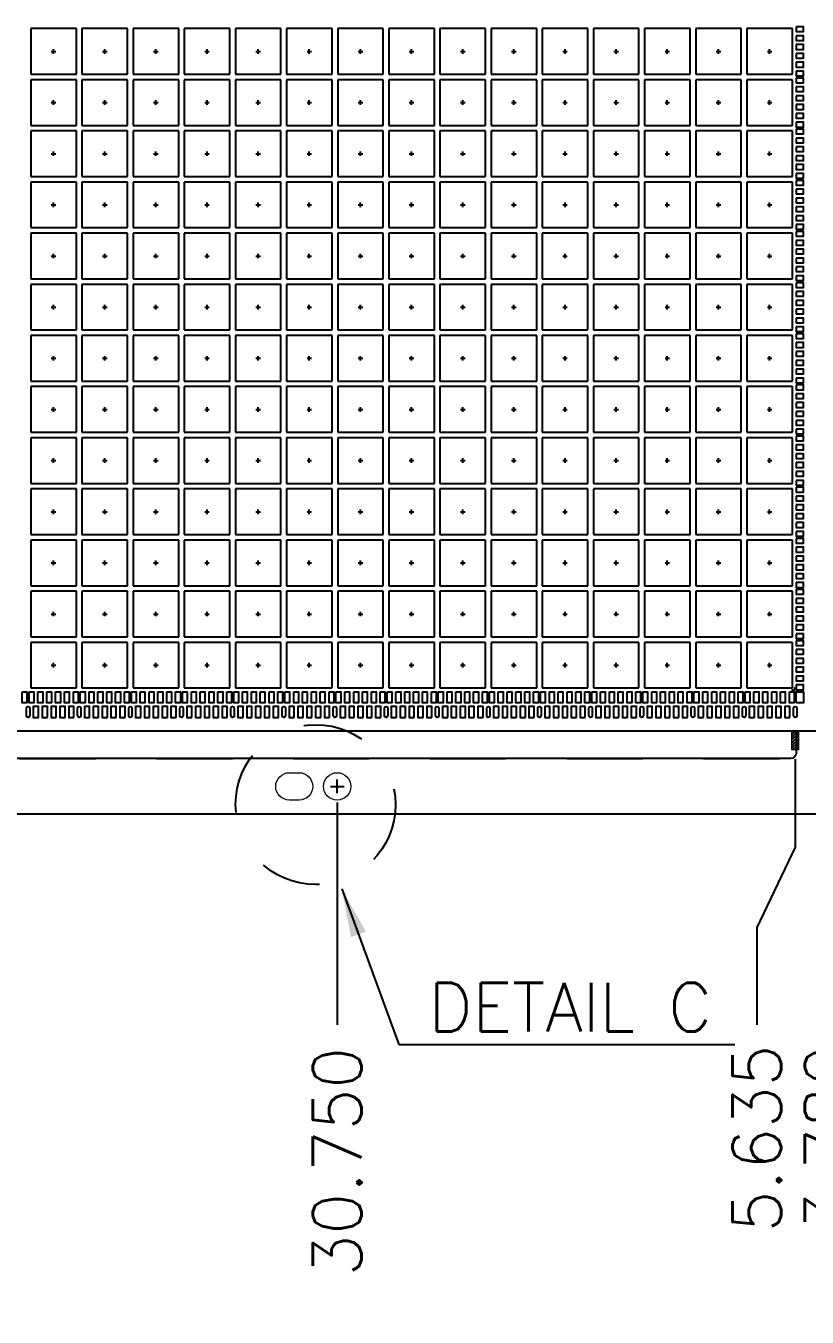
# Model space of a CAD drawing. Header units: millimetres. Extents: x 391.1 to 402, y 88.4 to 94.9.
# Drawn here: x 394.927 to 396.213, y 90.671 to 92.796 of the extents above; entities that cross this region are included whole.
import ezdxf
from ezdxf.enums import TextEntityAlignment as Align

# ---------------------------------------------------------------- set-up
doc = ezdxf.new("R2010")
doc.units = ezdxf.units.MM
doc.header["$LTSCALE"] = 0.5
doc.header["$PDMODE"] = 98
for name, pattern in [('CENTER', [50.8, 31.75, -6.35, 6.35, -6.35]), ('HIDDEN', [0.375, 0.25, -0.125]), ('PHANTOM2', [31.75, 15.875, -3.175, 3.175, -3.175, 3.175, -3.175])]:
    doc.linetypes.add(name, pattern=pattern)
for name, color, linetype in [('1D', 4, 'Continuous'), ('BTM', 7, 'HIDDEN'), ('CEN', 2, 'CENTER'), ('DIM', 3, 'Continuous'), ('MOLD', 6, 'Continuous'), ('PKG', 1, 'PHANTOM2')]:
    doc.layers.add(name, color=color, linetype=linetype)
doc.styles.add('SIMPLEX', font='simplex.shx', dxfattribs={"bigfont": 'AllInOneBig.shx'})
doc.dimstyles.new('SHEET1', dxfattribs={"dimtxt": 0.08, "dimasz": 0.08, "dimexe": 0.015, "dimexo": 0.015, "dimgap": 0.027, "dimtad": 1, "dimdec": 3, "dimlfac": 33.333333, "dimrnd": 0.0005, "dimzin": 1, "dimtxsty": 'SIMPLEX', "dimcen": 0.1905, "dimclrd": 256, "dimclre": 256, "dimclrt": 256, "dimazin": 3, "dimtp": 0.03, "dimtm": 0.05, "dimtfac": 0.8, "dimtdec": 3, "dimtmove": 0, "dimatfit": 3, "dimfxl": 0.05, "dimtzin": 4, "dimlwd": -1, "dimlwe": -1})

# ---------------------------------------------------------------- blocks, each defined once
blk = doc.blocks.new('*D120')
at = {"layer": 'Defpoints', "color": 0, "ltscale": 0.1, "transparency": 16777216}
for p in [(395.9015, 94.2567), (396.0677, 93.8056), (396.3623, 92.6694)]:
    blk.add_point(p, dxfattribs=at)
at = {"layer": 'DIM', "ltscale": 0.1, "transparency": 16777216}
for p, q in [((395.9015, 94.0967), (395.9015, 94.2567)), ((396.0677, 93.9656), (395.9015, 94.0967)), ((396.0677, 93.8206), (396.0677, 93.9656))]:
    blk.add_line(p, q, dxfattribs=at)
at = {"layer": 'DIM', "ltscale": 0.1, "transparency": 16777216, "insert": (395.9015, 94.5785), "char_height": 0.08, "attachment_point": 5, "rotation": 90, "style": 'SIMPLEX'}
blk.add_mtext('\\A1;9.818\\H0.05;%%P0.025', dxfattribs=at)
blk = doc.blocks.new('*D122')
at = {"layer": 'Defpoints', "color": 0, "ltscale": 0.1, "transparency": 16777216}
for p in [(394.4261, 94.4184), (394.4261, 92.6789), (396.3623, 92.6694)]:
    blk.add_point(p, dxfattribs=at)
at = {"layer": 'DIM', "ltscale": 0.1, "transparency": 16777216}
blk.add_line((394.4261, 92.6939), (394.4261, 94.4184), dxfattribs=at)
at = {"layer": 'DIM', "ltscale": 0.1, "transparency": 16777216, "insert": (394.4261, 94.6435), "char_height": 0.08, "attachment_point": 5, "rotation": 90, "style": 'SIMPLEX'}
blk.add_mtext('\\A1;64.540', dxfattribs=at)
blk = doc.blocks.new('*D137')
at = {"layer": 'Defpoints', "color": 0, "ltscale": 0.1, "transparency": 16777216}
for p in [(396.3623, 92.6694), (392.7023, 91.5331), (392.7023, 91.1521)]:
    blk.add_point(p, dxfattribs=at)
at = {"layer": 'DIM', "ltscale": 0.1, "transparency": 16777216}
blk.add_line((392.7023, 91.5181), (392.7023, 91.1521), dxfattribs=at)
at = {"layer": 'DIM', "ltscale": 0.1, "transparency": 16777216, "insert": (392.7023, 90.8965), "char_height": 0.08, "attachment_point": 5, "rotation": 90, "style": 'SIMPLEX'}
blk.add_mtext('\\A1;122.000', dxfattribs=at)
blk = doc.blocks.new('*D138')
at = {"layer": 'Defpoints', "color": 0, "ltscale": 0.1, "transparency": 16777216}
for p in [(396.3623, 92.6694), (392.6589, 91.6044), (392.6019, 91.1521)]:
    blk.add_point(p, dxfattribs=at)
at = {"layer": 'DIM', "ltscale": 0.1, "transparency": 16777216}
for p, q in [((392.6589, 91.5894), (392.6589, 91.4444)), ((392.6589, 91.4444), (392.6019, 91.3121)), ((392.6019, 91.3121), (392.6019, 91.1521))]:
    blk.add_line(p, q, dxfattribs=at)
at = {"layer": 'DIM', "ltscale": 0.1, "transparency": 16777216, "insert": (392.6019, 90.8965), "char_height": 0.08, "attachment_point": 5, "rotation": 90, "style": 'SIMPLEX'}
blk.add_mtext('\\A1;123.445', dxfattribs=at)
blk = doc.blocks.new('*D161')
at = {"layer": 'Defpoints', "color": 0, "ltscale": 0.1, "transparency": 16777216}
for p in [(396.3623, 92.6693), (394.4261, 91.6044), (394.4261, 91.152)]:
    blk.add_point(p, dxfattribs=at)
at = {"layer": 'DIM', "ltscale": 0.1, "transparency": 16777216}
blk.add_line((394.4261, 91.5894), (394.4261, 91.152), dxfattribs=at)
at = {"layer": 'DIM', "ltscale": 0.1, "transparency": 16777216, "insert": (394.4261, 90.9269), "char_height": 0.08, "attachment_point": 5, "rotation": 90, "style": 'SIMPLEX'}
blk.add_mtext('\\A1;64.540', dxfattribs=at)
blk = doc.blocks.new('*D163')
at = {"layer": 'Defpoints', "color": 0, "ltscale": 0.1, "transparency": 16777216}
for p in [(396.3623, 92.6694), (395.4398, 91.5331), (395.4398, 91.1521)]:
    blk.add_point(p, dxfattribs=at)
at = {"layer": 'DIM', "ltscale": 0.1, "transparency": 16777216}
blk.add_line((395.4398, 91.5181), (395.4398, 91.1521), dxfattribs=at)
at = {"layer": 'DIM', "ltscale": 0.1, "transparency": 16777216, "insert": (395.4398, 90.927), "char_height": 0.08, "attachment_point": 5, "rotation": 90, "style": 'SIMPLEX'}
blk.add_mtext('\\A1;30.750', dxfattribs=at)
blk = doc.blocks.new('*D165')
at = {"layer": 'Defpoints', "color": 0, "ltscale": 0.1, "transparency": 16777216}
for p in [(396.3623, 92.6694), (396.1932, 91.6044), (396.1302, 91.1521)]:
    blk.add_point(p, dxfattribs=at)
at = {"layer": 'DIM', "ltscale": 0.1, "transparency": 16777216}
for p, q in [((396.1932, 91.5894), (396.1932, 91.4444)), ((396.1932, 91.4444), (396.1302, 91.3121)), ((396.1302, 91.3121), (396.1302, 91.1521))]:
    blk.add_line(p, q, dxfattribs=at)
at = {"layer": 'DIM', "ltscale": 0.1, "transparency": 16777216, "insert": (396.1302, 90.9651), "char_height": 0.08, "attachment_point": 5, "rotation": 90, "style": 'SIMPLEX'}
blk.add_mtext('\\A1;5.635', dxfattribs=at)
blk = doc.blocks.new('*D166')
at = {"layer": 'Defpoints', "color": 0, "ltscale": 0.1, "transparency": 16777216}
for p in [(396.3623, 92.6694), (396.2489, 91.6964), (396.2489, 91.1521)]:
    blk.add_point(p, dxfattribs=at)
at = {"layer": 'DIM', "ltscale": 0.1, "transparency": 16777216}
blk.add_line((396.2489, 91.6814), (396.2489, 91.1521), dxfattribs=at)
at = {"layer": 'DIM', "ltscale": 0.1, "transparency": 16777216, "insert": (396.2489, 90.9651), "char_height": 0.08, "attachment_point": 5, "rotation": 90, "style": 'SIMPLEX'}
blk.add_mtext('\\A1;3.780', dxfattribs=at)
blk = doc.blocks.new('*D139')
at = {"layer": 'Defpoints', "color": 0, "ltscale": 0.1, "transparency": 16777216}
for p in [(393.5948, 91.5331), (399.1298, 91.5331), (399.1298, 90.4342)]:
    blk.add_point(p, dxfattribs=at)
at = {"layer": 'DIM', "ltscale": 0.1, "transparency": 16777216}
for p, q in [((393.5948, 91.5181), (393.5948, 90.4192)), ((399.1298, 91.5181), (399.1298, 90.4192)), ((393.6748, 90.4342), (395.4453, 90.4342)), ((399.0498, 90.4342), (397.2793, 90.4342))]:
    blk.add_line(p, q, dxfattribs=at)
for points in [[(393.6748, 90.4475), (393.6748, 90.4208), (393.5948, 90.4342)], [(399.0498, 90.4475), (399.0498, 90.4208), (399.1298, 90.4342)]]:
    blk.add_solid(points, dxfattribs=at)
at = {"layer": 'DIM', "ltscale": 0.1, "transparency": 16777216, "insert": (396.3623, 90.4342), "char_height": 0.08, "attachment_point": 5, "style": 'SIMPLEX'}
blk.add_mtext('\\A1;(61.500{\\H0.05;%%p0.025}X3=)184.500\\H0.05;%%p0.050', dxfattribs=at)
blk = doc.blocks.new('*U101')
at = {"layer": 'CEN', "ltscale": 0.005}
for p, q in [((-0.00375, 0), (0.00375, 0)), ((0, -0.00375), (0, 0.00375))]:
    blk.add_line(p, q, dxfattribs=at)
at = {"layer": 'PKG', "ltscale": 0.05}
blk.add_lwpolyline([(-0.0375, -0.0375), (0.0375, -0.0375), (0.0375, 0.0375), (-0.0375, 0.0375)], close=True, dxfattribs=at)
blk = doc.blocks.new('*U102')
at = {"color": 0, "linetype": 'ByBlock', "lineweight": -2, "transparency": 16777216}
for p in [(2.27205, 1.0098), (2.3562, 1.0098), (2.44035, 1.0098), (2.5245, 1.0098), (2.60865, 1.0098), (2.6928, 1.0098), (2.77695, 1.0098), (2.8611, 1.0098), (2.94525, 1.0098), (3.0294, 1.0098), (3.11355, 1.0098), (3.1977, 1.0098), (3.28185, 1.0098), (3.366, 1.0098), (3.45015, 1.0098), (2.27205, 0.92565), (2.3562, 0.92565), (2.44035, 0.92565), (2.5245, 0.92565), (2.60865, 0.92565), (2.6928, 0.92565), (2.77695, 0.92565), (2.8611, 0.92565), (2.94525, 0.92565), (3.0294, 0.92565), (3.11355, 0.92565), (3.1977, 0.92565), (3.28185, 0.92565), (3.366, 0.92565), (3.45015, 0.92565), (2.27205, 0.8415), (2.3562, 0.8415), (2.44035, 0.8415), (2.5245, 0.8415), (2.60865, 0.8415), (2.6928, 0.8415), (2.77695, 0.8415), (2.8611, 0.8415), (2.94525, 0.8415), (3.0294, 0.8415), (3.11355, 0.8415), (3.1977, 0.8415), (3.28185, 0.8415), (3.366, 0.8415), (3.45015, 0.8415), (2.27205, 0.75735), (2.3562, 0.75735), (2.44035, 0.75735), (2.5245, 0.75735), (2.60865, 0.75735), (2.6928, 0.75735), (2.77695, 0.75735), (2.8611, 0.75735), (2.94525, 0.75735), (3.0294, 0.75735), (3.11355, 0.75735), (3.1977, 0.75735), (3.28185, 0.75735), (3.366, 0.75735), (3.45015, 0.75735), (2.27205, 0.6732), (2.3562, 0.6732), (2.44035, 0.6732), (2.5245, 0.6732), (2.60865, 0.6732), (2.6928, 0.6732), (2.77695, 0.6732), (2.8611, 0.6732), (2.94525, 0.6732), (3.0294, 0.6732), (3.11355, 0.6732), (3.1977, 0.6732), (3.28185, 0.6732), (3.366, 0.6732), (3.45015, 0.6732), (2.27205, 0.58905), (2.3562, 0.58905), (2.44035, 0.58905), (2.5245, 0.58905), (2.60865, 0.58905), (2.6928, 0.58905), (2.77695, 0.58905), (2.8611, 0.58905), (2.94525, 0.58905), (3.0294, 0.58905), (3.11355, 0.58905), (3.1977, 0.58905), (3.28185, 0.58905), (3.366, 0.58905), (3.45015, 0.58905), (2.27205, 0.5049), (2.3562, 0.5049), (2.44035, 0.5049), (2.5245, 0.5049), (2.60865, 0.5049), (2.6928, 0.5049), (2.77695, 0.5049), (2.8611, 0.5049), (2.94525, 0.5049), (3.0294, 0.5049), (3.11355, 0.5049), (3.1977, 0.5049), (3.28185, 0.5049), (3.366, 0.5049), (3.45015, 0.5049), (2.27205, 0.42075), (2.3562, 0.42075), (2.44035, 0.42075), (2.5245, 0.42075), (2.60865, 0.42075), (2.6928, 0.42075), (2.77695, 0.42075), (2.8611, 0.42075), (2.94525, 0.42075), (3.0294, 0.42075), (3.11355, 0.42075), (3.1977, 0.42075), (3.28185, 0.42075), (3.366, 0.42075), (3.45015, 0.42075), (2.27205, 0.3366), (2.3562, 0.3366), (2.44035, 0.3366), (2.5245, 0.3366), (2.60865, 0.3366), (2.6928, 0.3366), (2.77695, 0.3366), (2.8611, 0.3366), (2.94525, 0.3366), (3.0294, 0.3366), (3.11355, 0.3366), (3.1977, 0.3366), (3.28185, 0.3366), (3.366, 0.3366), (3.45015, 0.3366), (2.27205, 0.25245), (2.3562, 0.25245), (2.44035, 0.25245), (2.5245, 0.25245), (2.60865, 0.25245), (2.6928, 0.25245), (2.77695, 0.25245), (2.8611, 0.25245), (2.94525, 0.25245), (3.0294, 0.25245), (3.11355, 0.25245), (3.1977, 0.25245), (3.28185, 0.25245), (3.366, 0.25245), (3.45015, 0.25245), (2.27205, 0.1683), (2.3562, 0.1683), (2.44035, 0.1683), (2.5245, 0.1683), (2.60865, 0.1683), (2.6928, 0.1683), (2.77695, 0.1683), (2.8611, 0.1683), (2.94525, 0.1683), (3.0294, 0.1683), (3.11355, 0.1683), (3.1977, 0.1683), (3.28185, 0.1683), (3.366, 0.1683), (3.45015, 0.1683), (2.27205, 0.08415), (2.3562, 0.08415), (2.44035, 0.08415), (2.5245, 0.08415), (2.60865, 0.08415), (2.6928, 0.08415), (2.77695, 0.08415), (2.8611, 0.08415), (2.94525, 0.08415), (3.0294, 0.08415), (3.11355, 0.08415), (3.1977, 0.08415), (3.28185, 0.08415), (3.366, 0.08415), (3.45015, 0.08415), (2.27205, 0), (2.3562, 0), (2.44035, 0), (2.5245, 0), (2.60865, 0), (2.6928, 0), (2.77695, 0), (2.8611, 0), (2.94525, 0), (3.0294, 0), (3.11355, 0), (3.1977, 0), (3.28185, 0), (3.366, 0), (3.45015, 0)]:
    blk.add_blockref('*U101', p, dxfattribs=at)

msp = doc.modelspace()

# ---------------------------------------------------------------- hatches: boundary and pattern name
at = {"ltscale": 0.1}
h = msp.add_hatch(dxfattribs=at)
h.set_pattern_fill('ANSI31', color=256, scale=0.001, style=0)
h.set_pattern_definition([(45, (399.809401, 92.6693945), (-0.002245064, 0.002245064), [])])
h.paths.add_polyline_path([(396.198451, 91.620145), (396.187951, 91.620145), (396.187951, 91.61878, 0.00912032), (396.198451, 91.612999)])
h.paths.add_polyline_path([(396.198451, 91.634395), (396.187951, 91.634395), (396.187951, 91.627377), (396.198451, 91.627377)])
h.paths.add_polyline_path([(396.198451, 91.627377), (396.187951, 91.627377), (396.187951, 91.620145), (396.198451, 91.620145)])
h.paths.add_polyline_path([(396.187951, 91.61878), (396.187951, 91.604395), (396.198451, 91.604395), (396.198451, 91.612999, -0.00912032)])

# ---------------------------------------------------------------- linework, layer by layer
at = {"color": 1, "ltscale": 0.1}
for p, q in [((395.428501, 91.544395), (395.451001, 91.544395)), ((395.439751, 91.533145), (395.439751, 91.555645))]:
    msp.add_line(p, q, dxfattribs=at)
at = {"ltscale": 0.3}
msp.add_line((392.525251, 91.499395), (400.199251, 91.499395), dxfattribs=at)
at = {"color": 2, "linetype": 'HIDDEN', "lineweight": 0}
msp.add_lwpolyline([(392.507251, 93.749395), (400.217251, 93.749395), (400.217251, 91.589395), (392.507251, 91.589395)], close=True, dxfattribs=at)
at = {"ltscale": 0.015}
for points in [[(396.195001, 92.79382), (396.195001, 92.78602), (396.207001, 92.78602), (396.207001, 92.79382)], [(396.195001, 92.77927), (396.195001, 92.77147), (396.207001, 92.77147), (396.207001, 92.77927)], [(396.195001, 92.76472), (396.195001, 92.75692), (396.207001, 92.75692), (396.207001, 92.76472)], [(396.195001, 92.75017), (396.195001, 92.74237), (396.207001, 92.74237), (396.207001, 92.75017)], [(396.195001, 92.73562), (396.195001, 92.72782), (396.207001, 92.72782), (396.207001, 92.73562)], [(396.195001, 92.72107), (396.195001, 92.71327), (396.207001, 92.71327), (396.207001, 92.72107)], [(396.195001, 92.70967), (396.195001, 92.70187), (396.207001, 92.70187), (396.207001, 92.70967)], [(396.195001, 92.69512), (396.195001, 92.68732), (396.207001, 92.68732), (396.207001, 92.69512)], [(396.195001, 92.68057), (396.195001, 92.67277), (396.207001, 92.67277), (396.207001, 92.68057)], [(396.195001, 92.66602), (396.195001, 92.65822), (396.207001, 92.65822), (396.207001, 92.66602)], [(396.195001, 92.65147), (396.195001, 92.64367), (396.207001, 92.64367), (396.207001, 92.65147)], [(396.195001, 92.63692), (396.195001, 92.62912), (396.207001, 92.62912), (396.207001, 92.63692)], [(396.195001, 92.62552), (396.195001, 92.61772), (396.207001, 92.61772), (396.207001, 92.62552)], [(396.195001, 92.61097), (396.195001, 92.60317), (396.207001, 92.60317), (396.207001, 92.61097)], [(396.195001, 92.59642), (396.195001, 92.58862), (396.207001, 92.58862), (396.207001, 92.59642)], [(396.195001, 92.58187), (396.195001, 92.57407), (396.207001, 92.57407), (396.207001, 92.58187)], [(396.195001, 92.56732), (396.195001, 92.55952), (396.207001, 92.55952), (396.207001, 92.56732)], [(396.195001, 92.55277), (396.195001, 92.54497), (396.207001, 92.54497), (396.207001, 92.55277)], [(396.195001, 92.54137), (396.195001, 92.53357), (396.207001, 92.53357), (396.207001, 92.54137)], [(396.195001, 92.52682), (396.195001, 92.51902), (396.207001, 92.51902), (396.207001, 92.52682)], [(396.195001, 92.51227), (396.195001, 92.50447), (396.207001, 92.50447), (396.207001, 92.51227)], [(396.195001, 92.49772), (396.195001, 92.48992), (396.207001, 92.48992), (396.207001, 92.49772)], [(396.195001, 92.48317), (396.195001, 92.47537), (396.207001, 92.47537), (396.207001, 92.48317)], [(396.195001, 92.46862), (396.195001, 92.46082), (396.207001, 92.46082), (396.207001, 92.46862)], [(396.195001, 92.45722), (396.195001, 92.44942), (396.207001, 92.44942), (396.207001, 92.45722)], [(396.195001, 92.44267), (396.195001, 92.43487), (396.207001, 92.43487), (396.207001, 92.44267)], [(396.195001, 92.42812), (396.195001, 92.42032), (396.207001, 92.42032), (396.207001, 92.42812)], [(396.195001, 92.41357), (396.195001, 92.40577), (396.207001, 92.40577), (396.207001, 92.41357)], [(396.195001, 92.39902), (396.195001, 92.39122), (396.207001, 92.39122), (396.207001, 92.39902)], [(396.195001, 92.38447), (396.195001, 92.37667), (396.207001, 92.37667), (396.207001, 92.38447)], [(396.195001, 92.37307), (396.195001, 92.36527), (396.207001, 92.36527), (396.207001, 92.37307)], [(396.195001, 92.35852), (396.195001, 92.35072), (396.207001, 92.35072), (396.207001, 92.35852)], [(396.195001, 92.34397), (396.195001, 92.33617), (396.207001, 92.33617), (396.207001, 92.34397)], [(396.195001, 92.32942), (396.195001, 92.32162), (396.207001, 92.32162), (396.207001, 92.32942)], [(396.195001, 92.31487), (396.195001, 92.30707), (396.207001, 92.30707), (396.207001, 92.31487)], [(396.195001, 92.30032), (396.195001, 92.29252), (396.207001, 92.29252), (396.207001, 92.30032)], [(396.195001, 92.28892), (396.195001, 92.28112), (396.207001, 92.28112), (396.207001, 92.28892)], [(396.195001, 92.27437), (396.195001, 92.26657), (396.207001, 92.26657), (396.207001, 92.27437)], [(396.195001, 92.25982), (396.195001, 92.25202), (396.207001, 92.25202), (396.207001, 92.25982)], [(396.195001, 92.24527), (396.195001, 92.23747), (396.207001, 92.23747), (396.207001, 92.24527)], [(396.195001, 92.23072), (396.195001, 92.22292), (396.207001, 92.22292), (396.207001, 92.23072)], [(396.195001, 92.21617), (396.195001, 92.20837), (396.207001, 92.20837), (396.207001, 92.21617)], [(396.195001, 92.20477), (396.195001, 92.19697), (396.207001, 92.19697), (396.207001, 92.20477)], [(396.195001, 92.19022), (396.195001, 92.18242), (396.207001, 92.18242), (396.207001, 92.19022)], [(396.195001, 92.17567), (396.195001, 92.16787), (396.207001, 92.16787), (396.207001, 92.17567)], [(396.195001, 92.16112), (396.195001, 92.15332), (396.207001, 92.15332), (396.207001, 92.16112)], [(396.195001, 92.14657), (396.195001, 92.13877), (396.207001, 92.13877), (396.207001, 92.14657)], [(396.195001, 92.13202), (396.195001, 92.12422), (396.207001, 92.12422), (396.207001, 92.13202)], [(396.195001, 92.12062), (396.195001, 92.11282), (396.207001, 92.11282), (396.207001, 92.12062)], [(396.195001, 92.10607), (396.195001, 92.09827), (396.207001, 92.09827), (396.207001, 92.10607)], [(396.195001, 92.09152), (396.195001, 92.08372), (396.207001, 92.08372), (396.207001, 92.09152)], [(396.195001, 92.07697), (396.195001, 92.06917), (396.207001, 92.06917), (396.207001, 92.07697)], [(396.195001, 92.06242), (396.195001, 92.05462), (396.207001, 92.05462), (396.207001, 92.06242)], [(396.195001, 92.04787), (396.195001, 92.04007), (396.207001, 92.04007), (396.207001, 92.04787)], [(396.195001, 92.03647), (396.195001, 92.02867), (396.207001, 92.02867), (396.207001, 92.03647)], [(396.195001, 92.02192), (396.195001, 92.01412), (396.207001, 92.01412), (396.207001, 92.02192)], [(396.195001, 92.00737), (396.195001, 91.99957), (396.207001, 91.99957), (396.207001, 92.00737)], [(396.195001, 91.99282), (396.195001, 91.98502), (396.207001, 91.98502), (396.207001, 91.99282)], [(396.195001, 91.97827), (396.195001, 91.97047), (396.207001, 91.97047), (396.207001, 91.97827)], [(396.195001, 91.96372), (396.195001, 91.95592), (396.207001, 91.95592), (396.207001, 91.96372)], [(396.195001, 91.95232), (396.195001, 91.94452), (396.207001, 91.94452), (396.207001, 91.95232)], [(396.195001, 91.93777), (396.195001, 91.92997), (396.207001, 91.92997), (396.207001, 91.93777)], [(396.195001, 91.92322), (396.195001, 91.91542), (396.207001, 91.91542), (396.207001, 91.92322)], [(396.195001, 91.90867), (396.195001, 91.90087), (396.207001, 91.90087), (396.207001, 91.90867)], [(396.195001, 91.89412), (396.195001, 91.88632), (396.207001, 91.88632), (396.207001, 91.89412)], [(396.195001, 91.87957), (396.195001, 91.87177), (396.207001, 91.87177), (396.207001, 91.87957)], [(396.195001, 91.86817), (396.195001, 91.86037), (396.207001, 91.86037), (396.207001, 91.86817)], [(396.195001, 91.85362), (396.195001, 91.84582), (396.207001, 91.84582), (396.207001, 91.85362)], [(396.195001, 91.83907), (396.195001, 91.83127), (396.207001, 91.83127), (396.207001, 91.83907)], [(396.195001, 91.82452), (396.195001, 91.81672), (396.207001, 91.81672), (396.207001, 91.82452)], [(396.195001, 91.80997), (396.195001, 91.80217), (396.207001, 91.80217), (396.207001, 91.80997)], [(396.195001, 91.79542), (396.195001, 91.78762), (396.207001, 91.78762), (396.207001, 91.79542)], [(396.195001, 91.78402), (396.195001, 91.77622), (396.207001, 91.77622), (396.207001, 91.78402)], [(396.195001, 91.76947), (396.195001, 91.76167), (396.207001, 91.76167), (396.207001, 91.76947)], [(396.195001, 91.75492), (396.195001, 91.74712), (396.207001, 91.74712), (396.207001, 91.75492)], [(396.195001, 91.74037), (396.195001, 91.73257), (396.207001, 91.73257), (396.207001, 91.74037)], [(396.195001, 91.72582), (396.195001, 91.71802), (396.207001, 91.71802), (396.207001, 91.72582)], [(396.195001, 91.71127), (396.195001, 91.70347), (396.207001, 91.70347), (396.207001, 91.71127)]]:
    msp.add_lwpolyline(points, close=True, dxfattribs=at)
at = {"ltscale": 0.1}
for points in [[(394.921351, 91.69987), (394.929151, 91.69987), (394.929151, 91.68187), (394.921351, 91.68187)], [(394.932751, 91.69987), (394.940551, 91.69987), (394.940551, 91.68187), (394.932751, 91.68187)], [(394.947301, 91.69987), (394.955101, 91.69987), (394.955101, 91.68187), (394.947301, 91.68187)], [(394.961851, 91.69987), (394.969651, 91.69987), (394.969651, 91.68187), (394.961851, 91.68187)], [(394.976401, 91.69987), (394.984201, 91.69987), (394.984201, 91.68187), (394.976401, 91.68187)], [(394.990951, 91.69987), (394.998751, 91.69987), (394.998751, 91.68187), (394.990951, 91.68187)], [(395.005501, 91.69987), (395.013301, 91.69987), (395.013301, 91.68187), (395.005501, 91.68187)], [(395.016901, 91.69987), (395.024701, 91.69987), (395.024701, 91.68187), (395.016901, 91.68187)], [(395.031451, 91.69987), (395.039251, 91.69987), (395.039251, 91.68187), (395.031451, 91.68187)], [(395.046001, 91.69987), (395.053801, 91.69987), (395.053801, 91.68187), (395.046001, 91.68187)], [(395.060551, 91.69987), (395.068351, 91.69987), (395.068351, 91.68187), (395.060551, 91.68187)], [(395.075101, 91.69987), (395.082901, 91.69987), (395.082901, 91.68187), (395.075101, 91.68187)], [(395.089651, 91.69987), (395.097451, 91.69987), (395.097451, 91.68187), (395.089651, 91.68187)], [(395.101051, 91.69987), (395.108851, 91.69987), (395.108851, 91.68187), (395.101051, 91.68187)], [(395.115601, 91.69987), (395.123401, 91.69987), (395.123401, 91.68187), (395.115601, 91.68187)], [(395.130151, 91.69987), (395.137951, 91.69987), (395.137951, 91.68187), (395.130151, 91.68187)], [(395.144701, 91.69987), (395.152501, 91.69987), (395.152501, 91.68187), (395.144701, 91.68187)], [(395.159251, 91.69987), (395.167051, 91.69987), (395.167051, 91.68187), (395.159251, 91.68187)], [(395.173801, 91.69987), (395.181601, 91.69987), (395.181601, 91.68187), (395.173801, 91.68187)], [(395.185201, 91.69987), (395.193001, 91.69987), (395.193001, 91.68187), (395.185201, 91.68187)], [(395.199751, 91.69987), (395.207551, 91.69987), (395.207551, 91.68187), (395.199751, 91.68187)], [(395.214301, 91.69987), (395.222101, 91.69987), (395.222101, 91.68187), (395.214301, 91.68187)], [(395.228851, 91.69987), (395.236651, 91.69987), (395.236651, 91.68187), (395.228851, 91.68187)], [(395.243401, 91.69987), (395.251201, 91.69987), (395.251201, 91.68187), (395.243401, 91.68187)], [(395.257951, 91.69987), (395.265751, 91.69987), (395.265751, 91.68187), (395.257951, 91.68187)], [(395.269351, 91.69987), (395.277151, 91.69987), (395.277151, 91.68187), (395.269351, 91.68187)], [(395.283901, 91.69987), (395.291701, 91.69987), (395.291701, 91.68187), (395.283901, 91.68187)], [(395.298451, 91.69987), (395.306251, 91.69987), (395.306251, 91.68187), (395.298451, 91.68187)], [(395.313001, 91.69987), (395.320801, 91.69987), (395.320801, 91.68187), (395.313001, 91.68187)], [(395.327551, 91.69987), (395.335351, 91.69987), (395.335351, 91.68187), (395.327551, 91.68187)], [(395.342101, 91.69987), (395.349901, 91.69987), (395.349901, 91.68187), (395.342101, 91.68187)], [(395.353501, 91.69987), (395.361301, 91.69987), (395.361301, 91.68187), (395.353501, 91.68187)], [(395.368051, 91.69987), (395.375851, 91.69987), (395.375851, 91.68187), (395.368051, 91.68187)], [(395.382601, 91.69987), (395.390401, 91.69987), (395.390401, 91.68187), (395.382601, 91.68187)], [(395.397151, 91.69987), (395.404951, 91.69987), (395.404951, 91.68187), (395.397151, 91.68187)], [(395.411701, 91.69987), (395.419501, 91.69987), (395.419501, 91.68187), (395.411701, 91.68187)], [(395.426251, 91.69987), (395.434051, 91.69987), (395.434051, 91.68187), (395.426251, 91.68187)], [(395.437651, 91.69987), (395.445451, 91.69987), (395.445451, 91.68187), (395.437651, 91.68187)], [(395.452201, 91.69987), (395.460001, 91.69987), (395.460001, 91.68187), (395.452201, 91.68187)], [(395.466751, 91.69987), (395.474551, 91.69987), (395.474551, 91.68187), (395.466751, 91.68187)], [(395.481301, 91.69987), (395.489101, 91.69987), (395.489101, 91.68187), (395.481301, 91.68187)], [(395.495851, 91.69987), (395.503651, 91.69987), (395.503651, 91.68187), (395.495851, 91.68187)], [(395.510401, 91.69987), (395.518201, 91.69987), (395.518201, 91.68187), (395.510401, 91.68187)], [(395.521801, 91.69987), (395.529601, 91.69987), (395.529601, 91.68187), (395.521801, 91.68187)], [(395.536351, 91.69987), (395.544151, 91.69987), (395.544151, 91.68187), (395.536351, 91.68187)], [(395.550901, 91.69987), (395.558701, 91.69987), (395.558701, 91.68187), (395.550901, 91.68187)], [(395.565451, 91.69987), (395.573251, 91.69987), (395.573251, 91.68187), (395.565451, 91.68187)], [(395.580001, 91.69987), (395.587801, 91.69987), (395.587801, 91.68187), (395.580001, 91.68187)], [(395.594551, 91.69987), (395.602351, 91.69987), (395.602351, 91.68187), (395.594551, 91.68187)], [(395.605951, 91.69987), (395.613751, 91.69987), (395.613751, 91.68187), (395.605951, 91.68187)], [(395.620501, 91.69987), (395.628301, 91.69987), (395.628301, 91.68187), (395.620501, 91.68187)], [(395.635051, 91.69987), (395.642851, 91.69987), (395.642851, 91.68187), (395.635051, 91.68187)], [(395.649601, 91.69987), (395.657401, 91.69987), (395.657401, 91.68187), (395.649601, 91.68187)], [(395.664151, 91.69987), (395.671951, 91.69987), (395.671951, 91.68187), (395.664151, 91.68187)], [(395.678701, 91.69987), (395.686501, 91.69987), (395.686501, 91.68187), (395.678701, 91.68187)], [(395.690101, 91.69987), (395.697901, 91.69987), (395.697901, 91.68187), (395.690101, 91.68187)], [(395.704651, 91.69987), (395.712451, 91.69987), (395.712451, 91.68187), (395.704651, 91.68187)], [(395.719201, 91.69987), (395.727001, 91.69987), (395.727001, 91.68187), (395.719201, 91.68187)], [(395.733751, 91.69987), (395.741551, 91.69987), (395.741551, 91.68187), (395.733751, 91.68187)], [(395.748301, 91.69987), (395.756101, 91.69987), (395.756101, 91.68187), (395.748301, 91.68187)], [(395.762851, 91.69987), (395.770651, 91.69987), (395.770651, 91.68187), (395.762851, 91.68187)], [(395.774251, 91.69987), (395.782051, 91.69987), (395.782051, 91.68187), (395.774251, 91.68187)], [(395.788801, 91.69987), (395.796601, 91.69987), (395.796601, 91.68187), (395.788801, 91.68187)], [(395.803351, 91.69987), (395.811151, 91.69987), (395.811151, 91.68187), (395.803351, 91.68187)], [(395.817901, 91.69987), (395.825701, 91.69987), (395.825701, 91.68187), (395.817901, 91.68187)], [(395.832451, 91.69987), (395.840251, 91.69987), (395.840251, 91.68187), (395.832451, 91.68187)], [(395.847001, 91.69987), (395.854801, 91.69987), (395.854801, 91.68187), (395.847001, 91.68187)], [(395.858401, 91.69987), (395.866201, 91.69987), (395.866201, 91.68187), (395.858401, 91.68187)], [(395.872951, 91.69987), (395.880751, 91.69987), (395.880751, 91.68187), (395.872951, 91.68187)], [(395.887501, 91.69987), (395.895301, 91.69987), (395.895301, 91.68187), (395.887501, 91.68187)], [(395.902051, 91.69987), (395.909851, 91.69987), (395.909851, 91.68187), (395.902051, 91.68187)], [(395.916601, 91.69987), (395.924401, 91.69987), (395.924401, 91.68187), (395.916601, 91.68187)], [(395.931151, 91.69987), (395.938951, 91.69987), (395.938951, 91.68187), (395.931151, 91.68187)], [(395.942551, 91.69987), (395.950351, 91.69987), (395.950351, 91.68187), (395.942551, 91.68187)], [(395.957101, 91.69987), (395.964901, 91.69987), (395.964901, 91.68187), (395.957101, 91.68187)], [(395.971651, 91.69987), (395.979451, 91.69987), (395.979451, 91.68187), (395.971651, 91.68187)], [(395.986201, 91.69987), (395.994001, 91.69987), (395.994001, 91.68187), (395.986201, 91.68187)], [(396.000751, 91.69987), (396.008551, 91.69987), (396.008551, 91.68187), (396.000751, 91.68187)], [(396.015301, 91.69987), (396.023101, 91.69987), (396.023101, 91.68187), (396.015301, 91.68187)], [(396.026701, 91.69987), (396.034501, 91.69987), (396.034501, 91.68187), (396.026701, 91.68187)], [(396.041251, 91.69987), (396.049051, 91.69987), (396.049051, 91.68187), (396.041251, 91.68187)], [(396.055801, 91.69987), (396.063601, 91.69987), (396.063601, 91.68187), (396.055801, 91.68187)], [(396.070351, 91.69987), (396.078151, 91.69987), (396.078151, 91.68187), (396.070351, 91.68187)], [(396.084901, 91.69987), (396.092701, 91.69987), (396.092701, 91.68187), (396.084901, 91.68187)], [(396.099451, 91.69987), (396.107251, 91.69987), (396.107251, 91.68187), (396.099451, 91.68187)], [(396.110851, 91.69987), (396.118651, 91.69987), (396.118651, 91.68187), (396.110851, 91.68187)], [(396.125401, 91.69987), (396.133201, 91.69987), (396.133201, 91.68187), (396.125401, 91.68187)], [(396.139951, 91.69987), (396.147751, 91.69987), (396.147751, 91.68187), (396.139951, 91.68187)], [(396.154501, 91.69987), (396.162301, 91.69987), (396.162301, 91.68187), (396.154501, 91.68187)], [(396.169051, 91.69987), (396.176851, 91.69987), (396.176851, 91.68187), (396.169051, 91.68187)], [(396.183601, 91.69987), (396.191401, 91.69987), (396.191401, 91.68187), (396.183601, 91.68187)], [(396.195001, 91.68187), (396.195001, 91.69987), (396.207001, 91.69987), (396.207001, 91.68187)], [(394.948201, 91.65787), (394.948201, 91.67587), (394.939651, 91.67587), (394.939651, 91.65787)], [(394.962751, 91.65787), (394.962751, 91.67587), (394.954201, 91.67587), (394.954201, 91.65787)], [(394.977301, 91.65787), (394.977301, 91.67587), (394.968751, 91.67587), (394.968751, 91.65787)], [(394.991851, 91.65787), (394.991851, 91.67587), (394.983301, 91.67587), (394.983301, 91.65787)], [(395.006401, 91.65787), (395.006401, 91.67587), (394.997851, 91.67587), (394.997851, 91.65787)], [(395.032351, 91.65787), (395.032351, 91.67587), (395.023801, 91.67587), (395.023801, 91.65787)], [(395.046901, 91.65787), (395.046901, 91.67587), (395.038351, 91.67587), (395.038351, 91.65787)], [(395.061451, 91.65787), (395.061451, 91.67587), (395.052901, 91.67587), (395.052901, 91.65787)], [(395.076001, 91.65787), (395.076001, 91.67587), (395.067451, 91.67587), (395.067451, 91.65787)], [(395.090551, 91.65787), (395.090551, 91.67587), (395.082001, 91.67587), (395.082001, 91.65787)], [(395.116501, 91.65787), (395.116501, 91.67587), (395.107951, 91.67587), (395.107951, 91.65787)], [(395.131051, 91.65787), (395.131051, 91.67587), (395.122501, 91.67587), (395.122501, 91.65787)], [(395.145601, 91.65787), (395.145601, 91.67587), (395.137051, 91.67587), (395.137051, 91.65787)], [(395.160151, 91.65787), (395.160151, 91.67587), (395.151601, 91.67587), (395.151601, 91.65787)], [(395.174701, 91.65787), (395.174701, 91.67587), (395.166151, 91.67587), (395.166151, 91.65787)], [(395.200651, 91.65787), (395.200651, 91.67587), (395.192101, 91.67587), (395.192101, 91.65787)], [(395.215201, 91.65787), (395.215201, 91.67587), (395.206651, 91.67587), (395.206651, 91.65787)], [(395.229751, 91.65787), (395.229751, 91.67587), (395.221201, 91.67587), (395.221201, 91.65787)], [(395.244301, 91.65787), (395.244301, 91.67587), (395.235751, 91.67587), (395.235751, 91.65787)], [(395.258851, 91.65787), (395.258851, 91.67587), (395.250301, 91.67587), (395.250301, 91.65787)], [(395.284801, 91.65787), (395.284801, 91.67587), (395.276251, 91.67587), (395.276251, 91.65787)], [(395.299351, 91.65787), (395.299351, 91.67587), (395.290801, 91.67587), (395.290801, 91.65787)], [(395.313901, 91.65787), (395.313901, 91.67587), (395.305351, 91.67587), (395.305351, 91.65787)], [(395.328451, 91.65787), (395.328451, 91.67587), (395.319901, 91.67587), (395.319901, 91.65787)], [(395.343001, 91.65787), (395.343001, 91.67587), (395.334451, 91.67587), (395.334451, 91.65787)], [(395.368951, 91.65787), (395.368951, 91.67587), (395.360401, 91.67587), (395.360401, 91.65787)], [(395.383501, 91.65787), (395.383501, 91.67587), (395.374951, 91.67587), (395.374951, 91.65787)], [(395.398051, 91.65787), (395.398051, 91.67587), (395.389501, 91.67587), (395.389501, 91.65787)], [(395.412601, 91.65787), (395.412601, 91.67587), (395.404051, 91.67587), (395.404051, 91.65787)], [(395.427151, 91.65787), (395.427151, 91.67587), (395.418601, 91.67587), (395.418601, 91.65787)], [(395.453101, 91.65787), (395.453101, 91.67587), (395.444551, 91.67587), (395.444551, 91.65787)], [(395.467651, 91.65787), (395.467651, 91.67587), (395.459101, 91.67587), (395.459101, 91.65787)], [(395.482201, 91.65787), (395.482201, 91.67587), (395.473651, 91.67587), (395.473651, 91.65787)], [(395.496751, 91.65787), (395.496751, 91.67587), (395.488201, 91.67587), (395.488201, 91.65787)], [(395.511301, 91.65787), (395.511301, 91.67587), (395.502751, 91.67587), (395.502751, 91.65787)], [(395.537251, 91.65787), (395.537251, 91.67587), (395.528701, 91.67587), (395.528701, 91.65787)], [(395.551801, 91.65787), (395.551801, 91.67587), (395.543251, 91.67587), (395.543251, 91.65787)], [(395.566351, 91.65787), (395.566351, 91.67587), (395.557801, 91.67587), (395.557801, 91.65787)], [(395.580901, 91.65787), (395.580901, 91.67587), (395.572351, 91.67587), (395.572351, 91.65787)], [(395.595451, 91.65787), (395.595451, 91.67587), (395.586901, 91.67587), (395.586901, 91.65787)], [(395.621401, 91.65787), (395.621401, 91.67587), (395.612851, 91.67587), (395.612851, 91.65787)], [(395.635951, 91.65787), (395.635951, 91.67587), (395.627401, 91.67587), (395.627401, 91.65787)], [(395.650501, 91.65787), (395.650501, 91.67587), (395.641951, 91.67587), (395.641951, 91.65787)], [(395.665051, 91.65787), (395.665051, 91.67587), (395.656501, 91.67587), (395.656501, 91.65787)], [(395.679601, 91.65787), (395.679601, 91.67587), (395.671051, 91.67587), (395.671051, 91.65787)], [(395.705551, 91.65787), (395.705551, 91.67587), (395.697001, 91.67587), (395.697001, 91.65787)], [(395.720101, 91.65787), (395.720101, 91.67587), (395.711551, 91.67587), (395.711551, 91.65787)], [(395.734651, 91.65787), (395.734651, 91.67587), (395.726101, 91.67587), (395.726101, 91.65787)], [(395.749201, 91.65787), (395.749201, 91.67587), (395.740651, 91.67587), (395.740651, 91.65787)], [(395.763751, 91.65787), (395.763751, 91.67587), (395.755201, 91.67587), (395.755201, 91.65787)], [(395.789701, 91.65787), (395.789701, 91.67587), (395.781151, 91.67587), (395.781151, 91.65787)], [(395.804251, 91.65787), (395.804251, 91.67587), (395.795701, 91.67587), (395.795701, 91.65787)], [(395.818801, 91.65787), (395.818801, 91.67587), (395.810251, 91.67587), (395.810251, 91.65787)], [(395.833351, 91.65787), (395.833351, 91.67587), (395.824801, 91.67587), (395.824801, 91.65787)], [(395.847901, 91.65787), (395.847901, 91.67587), (395.839351, 91.67587), (395.839351, 91.65787)], [(395.873851, 91.65787), (395.873851, 91.67587), (395.865301, 91.67587), (395.865301, 91.65787)], [(395.888401, 91.65787), (395.888401, 91.67587), (395.879851, 91.67587), (395.879851, 91.65787)], [(395.902951, 91.65787), (395.902951, 91.67587), (395.894401, 91.67587), (395.894401, 91.65787)], [(395.917501, 91.65787), (395.917501, 91.67587), (395.908951, 91.67587), (395.908951, 91.65787)], [(395.932051, 91.65787), (395.932051, 91.67587), (395.923501, 91.67587), (395.923501, 91.65787)], [(395.958001, 91.65787), (395.958001, 91.67587), (395.949451, 91.67587), (395.949451, 91.65787)], [(395.972551, 91.65787), (395.972551, 91.67587), (395.964001, 91.67587), (395.964001, 91.65787)], [(395.987101, 91.65787), (395.987101, 91.67587), (395.978551, 91.67587), (395.978551, 91.65787)], [(396.001651, 91.65787), (396.001651, 91.67587), (395.993101, 91.67587), (395.993101, 91.65787)], [(396.016201, 91.65787), (396.016201, 91.67587), (396.007651, 91.67587), (396.007651, 91.65787)], [(396.042151, 91.65787), (396.042151, 91.67587), (396.033601, 91.67587), (396.033601, 91.65787)], [(396.056701, 91.65787), (396.056701, 91.67587), (396.048151, 91.67587), (396.048151, 91.65787)], [(396.071251, 91.65787), (396.071251, 91.67587), (396.062701, 91.67587), (396.062701, 91.65787)], [(396.085801, 91.65787), (396.085801, 91.67587), (396.077251, 91.67587), (396.077251, 91.65787)], [(396.100351, 91.65787), (396.100351, 91.67587), (396.091801, 91.67587), (396.091801, 91.65787)], [(396.126301, 91.65787), (396.126301, 91.67587), (396.117751, 91.67587), (396.117751, 91.65787)], [(396.140851, 91.65787), (396.140851, 91.67587), (396.132301, 91.67587), (396.132301, 91.65787)], [(396.155401, 91.65787), (396.155401, 91.67587), (396.146851, 91.67587), (396.146851, 91.65787)], [(396.169951, 91.65787), (396.169951, 91.67587), (396.161401, 91.67587), (396.161401, 91.65787)], [(396.184501, 91.65787), (396.184501, 91.67587), (396.175951, 91.67587), (396.175951, 91.65787)]]:
    msp.add_lwpolyline(points, close=True, dxfattribs=at)
for points in [[(394.930951, 91.67587), (394.930951, 91.67587, -0.41421356), (394.933651, 91.67317), (394.933651, 91.66057, -0.41421356), (394.930951, 91.65787), (394.930951, 91.65787, -0.41421356), (394.928251, 91.66057), (394.928251, 91.67317, -0.41421356)], [(395.015101, 91.67587), (395.015101, 91.67587, -0.41421356), (395.017801, 91.67317), (395.017801, 91.66057, -0.41421356), (395.015101, 91.65787), (395.015101, 91.65787, -0.41421356), (395.012401, 91.66057), (395.012401, 91.67317, -0.41421356)], [(395.099251, 91.67587), (395.099251, 91.67587, -0.41421356), (395.101951, 91.67317), (395.101951, 91.66057, -0.41421356), (395.099251, 91.65787), (395.099251, 91.65787, -0.41421356), (395.096551, 91.66057), (395.096551, 91.67317, -0.41421356)], [(395.183401, 91.67587), (395.183401, 91.67587, -0.41421356), (395.186101, 91.67317), (395.186101, 91.66057, -0.41421356), (395.183401, 91.65787), (395.183401, 91.65787, -0.41421356), (395.180701, 91.66057), (395.180701, 91.67317, -0.41421356)], [(395.267551, 91.67587), (395.267551, 91.67587, -0.41421356), (395.270251, 91.67317), (395.270251, 91.66057, -0.41421356), (395.267551, 91.65787), (395.267551, 91.65787, -0.41421356), (395.264851, 91.66057), (395.264851, 91.67317, -0.41421356)], [(395.351701, 91.67587), (395.351701, 91.67587, -0.41421356), (395.354401, 91.67317), (395.354401, 91.66057, -0.41421356), (395.351701, 91.65787), (395.351701, 91.65787, -0.41421356), (395.349001, 91.66057), (395.349001, 91.67317, -0.41421356)], [(395.435851, 91.67587), (395.435851, 91.67587, -0.41421356), (395.438551, 91.67317), (395.438551, 91.66057, -0.41421356), (395.435851, 91.65787), (395.435851, 91.65787, -0.41421356), (395.433151, 91.66057), (395.433151, 91.67317, -0.41421356)], [(395.520001, 91.67587), (395.520001, 91.67587, -0.41421356), (395.522701, 91.67317), (395.522701, 91.66057, -0.41421356), (395.520001, 91.65787), (395.520001, 91.65787, -0.41421356), (395.517301, 91.66057), (395.517301, 91.67317, -0.41421356)], [(395.604151, 91.67587), (395.604151, 91.67587, -0.41421356), (395.606851, 91.67317), (395.606851, 91.66057, -0.41421356), (395.604151, 91.65787), (395.604151, 91.65787, -0.41421356), (395.601451, 91.66057), (395.601451, 91.67317, -0.41421356)], [(395.688301, 91.67587), (395.688301, 91.67587, -0.41421356), (395.691001, 91.67317), (395.691001, 91.66057, -0.41421356), (395.688301, 91.65787), (395.688301, 91.65787, -0.41421356), (395.685601, 91.66057), (395.685601, 91.67317, -0.41421356)], [(395.772451, 91.67587), (395.772451, 91.67587, -0.41421356), (395.775151, 91.67317), (395.775151, 91.66057, -0.41421356), (395.772451, 91.65787), (395.772451, 91.65787, -0.41421356), (395.769751, 91.66057), (395.769751, 91.67317, -0.41421356)], [(395.856601, 91.67587), (395.856601, 91.67587, -0.41421356), (395.859301, 91.67317), (395.859301, 91.66057, -0.41421356), (395.856601, 91.65787), (395.856601, 91.65787, -0.41421356), (395.853901, 91.66057), (395.853901, 91.67317, -0.41421356)], [(395.940751, 91.67587), (395.940751, 91.67587, -0.41421356), (395.943451, 91.67317), (395.943451, 91.66057, -0.41421356), (395.940751, 91.65787), (395.940751, 91.65787, -0.41421356), (395.938051, 91.66057), (395.938051, 91.67317, -0.41421356)], [(396.024901, 91.67587), (396.024901, 91.67587, -0.41421356), (396.027601, 91.67317), (396.027601, 91.66057, -0.41421356), (396.024901, 91.65787), (396.024901, 91.65787, -0.41421356), (396.022201, 91.66057), (396.022201, 91.67317, -0.41421356)], [(396.109051, 91.67587), (396.109051, 91.67587, -0.41421356), (396.111751, 91.67317), (396.111751, 91.66057, -0.41421356), (396.109051, 91.65787), (396.109051, 91.65787, -0.41421356), (396.106351, 91.66057), (396.106351, 91.67317, -0.41421356)], [(396.193201, 91.67587), (396.193201, 91.67587, -0.41421356), (396.195901, 91.67317), (396.195901, 91.66057, -0.41421356), (396.193201, 91.65787), (396.193201, 91.65787, -0.41421356), (396.190501, 91.66057), (396.190501, 91.67317, -0.41421356)]]:
    msp.add_lwpolyline(points, format="xyb", close=True, dxfattribs=at)
at = {"color": 6, "linetype": 'Continuous', "lineweight": 25}
msp.add_lwpolyline([(396.194852, 91.635145), (396.194852, 91.599145, -0.41421356), (396.185852, 91.590145), (392.666251, 91.590145, -0.41421356), (392.657251, 91.599145), (392.657251, 91.635145)], format="xyb", dxfattribs=at)
at = {"linetype": 'HIDDEN', "lineweight": 0}
msp.add_lwpolyline([(396.187951, 91.634395), (396.198451, 91.634395), (396.198451, 91.604395), (396.187951, 91.604395)], close=True, dxfattribs=at)
at = {"lineweight": 0, "ltscale": 0.1}
msp.add_lwpolyline([(395.376871, 91.521895), (395.360911, 91.521895, -1), (395.360911, 91.566895), (395.376871, 91.566895, -1), (395.376871, 91.521895)], format="xyb", dxfattribs=at)
msp.add_circle((395.439751, 91.544395), 0.0225, dxfattribs=at)
at = {"layer": '1D', "color": 1, "linetype": 'HIDDEN', "ltscale": 0.5}
msp.add_circle((395.404047, 91.514395), 0.131503, dxfattribs=at)
at = {"layer": 'BTM', "ltscale": 0.015}
for points in [[(396.191401, 91.70722), (396.192151, 91.70722), (396.192151, 91.70272), (396.187651, 91.70272), (396.187651, 91.70347)], [(396.191401, 91.69612), (396.192151, 91.69612), (396.192151, 91.70062), (396.187651, 91.70062), (396.187651, 91.69987)], [(396.195001, 91.70722), (396.194251, 91.70722), (396.194251, 91.70272), (396.198751, 91.70272), (396.198751, 91.70347)], [(396.195001, 91.69612), (396.194251, 91.69612), (396.194251, 91.70062), (396.198751, 91.70062), (396.198751, 91.69987)]]:
    msp.add_lwpolyline(points, dxfattribs=at)
at = {"layer": 'MOLD', "color": 6, "linetype": 'Continuous', "lineweight": 25}
msp.add_lwpolyline([(396.233831, 91.635145), (392.618272, 91.635145, -0.4144165), (392.588251, 91.665145), (392.588251, 91.730656, 0.29821663), (392.570251, 91.758151, -0.65465367), (392.570251, 91.840638, 0.29821663), (392.588251, 91.868133), (392.588251, 92.600656, 0.29821663), (392.570251, 92.628151, -0.65465367), (392.570251, 92.710638, 0.29821663), (392.588251, 92.738133), (392.588251, 93.470656, 0.29821663), (392.570251, 93.498151, -0.65465367), (392.570251, 93.580638, 0.29821663), (392.588251, 93.608133), (392.588251, 93.673645, -0.41421356), (392.618251, 93.703645), (396.233852, 93.703645, -0.41421356)], format="xyb", dxfattribs=at)

# ---------------------------------------------------------------- block references
msp.add_blockref('*U102', (392.700976, 91.743745))

# ---------------------------------------------------------------- texts
at = {"layer": '1D', "color": 4, "ltscale": 0.1, "style": 'SIMPLEX'}
msp.add_text('DETAIL C', height=0.08, dxfattribs=at).set_placement((395.823156, 91.141315), align=Align.CENTER)

# ---------------------------------------------------------------- dimensions: what is measured, and where the dimension line sits
at = {"layer": 'DIM', "ltscale": 0.1}
dim = msp.add_ordinate_dim(feature_location=(396.0677262, 93.8056445), offset=(-0.1662569, 0.4510961), dtype=1, origin=(396.362251, 92.6693945), text='<>\\H0.05;%%P0.025', dimstyle='SHEET1', dxfattribs=at)
dim.commit()
dim.dimension.update_dxf_attribs({"geometry": '*D120', "text_midpoint": (395.9014693, 94.5785025)})
for feature_location, offset, origin, picture, middle in [((394.426051, 92.678855), (0, 1.739541), (396.362251, 92.669395), '*D122', (394.426051, 94.643492)), ((392.658901, 91.604395), (-0.057, -0.452292), (396.362251, 92.669395), '*D138', (392.601901, 90.896531)), ((392.702251, 91.533145), (0, -0.381042), (396.362251, 92.669395), '*D137', (392.702251, 90.896531)), ((394.426051, 91.604395), (0, -0.452368), (396.362251, 92.669318), '*D161', (394.426051, 90.926931)), ((395.439751, 91.533145), (0, -0.381042), (396.362251, 92.669395), '*D163', (395.439751, 90.927007)), ((396.193201, 91.604395), (-0.063, -0.452292), (396.362251, 92.669395), '*D165', (396.130201, 90.965103)), ((396.248851, 91.69642), (0, -0.544317), (396.362251, 92.669395), '*D166', (396.248851, 90.965103))]:
    dim = msp.add_ordinate_dim(feature_location=feature_location, offset=offset, dtype=1, origin=origin, dimstyle='SHEET1', dxfattribs=at)
    dim.commit()
    dim.dimension.update_dxf_attribs({"geometry": picture, "text_midpoint": middle})
dim = msp.add_linear_dim(base=(399.129751, 90.434171), p1=(393.594751, 91.533145), p2=(399.129751, 91.533145), text='(61.500{\\H0.05;%%p0.025}X3=)<>\\H0.05;%%p0.050', dimstyle='SHEET1', dxfattribs=at)
dim.commit()
dim.dimension.update_dxf_attribs({"geometry": '*D139', "text_midpoint": (396.362251, 90.434171), "dimtype": 160})

# ---------------------------------------------------------------- leaders
at = {"layer": '1D', "color": 4, "ltscale": 0.1}
msp.add_leader([(395.447057, 91.375904), (395.541211, 91.119655), (396.093806, 91.119655)], dimstyle='SHEET1', dxfattribs=at)

doc.saveas('drawing.dxf')
